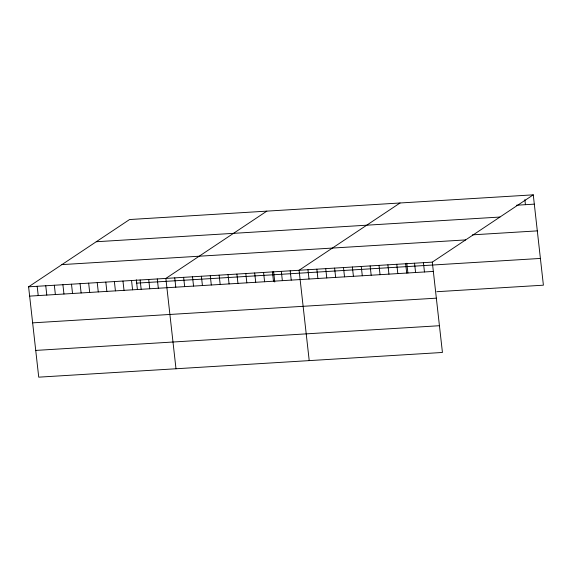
<?xml version="1.0" encoding="UTF-8"?>
<svg xmlns="http://www.w3.org/2000/svg" width="572" height="572" viewBox="0 0 572 572"><rect width="100%" height="100%" fill="white"/><g stroke="black" fill="none" stroke-linecap="round" stroke-linejoin="round"><path stroke-width="0.86" d="M533.268 194.838L432.303 262.119L442.435 352.466L38.732 377.162L28.6 286.815L129.565 219.534L533.268 194.838L543.4 285.185L436.822 291.706M266.824 211.139L165.859 278.421L175.99 368.761M400.042 202.988L299.084 270.27L309.216 360.61M516.545 205.226L534.312 204.14M96.246 241.742L499.949 217.045M472.472 234.849L537.308 230.881M61.919 264.614L465.622 239.918M28.6 286.815L432.303 262.119M136.694 283.133L540.397 258.437M29.644 296.117L433.347 271.421M32.64 322.858L436.35 298.162M35.736 350.414L439.439 325.718M524.86 199.607L525.425 204.683M423.423 262.662L424.467 271.965M414.543 263.206L415.587 272.508M406.806 263.249L407.907 273.073M405.662 263.749L406.706 273.044M396.775 264.293L397.819 273.588M387.895 264.836L388.939 274.131M379.014 265.379L380.058 274.674M370.134 265.923L371.178 275.218M361.254 266.466L362.298 275.761M352.373 267.01L353.417 276.305M343.486 267.553L344.53 276.848M334.606 268.096L335.65 277.391M325.725 268.64L326.769 277.935M316.845 269.183L317.889 278.478M307.965 269.727L309.009 279.022M290.197 270.813L291.241 280.108M281.317 271.357L282.361 280.652M273.58 271.4L274.774 282.032M272.436 271.9L273.48 281.195M263.556 272.444L264.6 281.739M254.676 272.987L255.72 282.282M245.796 273.53L246.839 282.825M236.908 274.074L237.952 283.369M228.028 274.617L229.072 283.912M219.147 275.161L220.191 284.456M210.267 275.704L211.311 284.999M201.387 276.247L202.431 285.542M192.507 276.791L193.55 286.086M183.619 277.334L184.663 286.629M174.739 277.878L175.783 287.173M157.279 278.943L158.322 288.245M148.699 279.472L149.742 288.767M140.126 279.994L141.17 289.289M136.322 279.794L137.423 289.618M131.546 280.516L132.59 289.818M122.966 281.045L124.01 290.34M114.386 281.567L115.43 290.869M105.806 282.096L106.85 291.391M97.233 282.618L98.27 291.913M88.653 283.14L89.697 292.442M80.073 283.669L81.117 292.964M71.493 284.191L72.537 293.493M62.913 284.72L63.957 294.015M54.333 285.242L55.377 294.537M45.76 285.764L46.804 295.066M37.18 286.293L38.224 295.588"/></g></svg>
